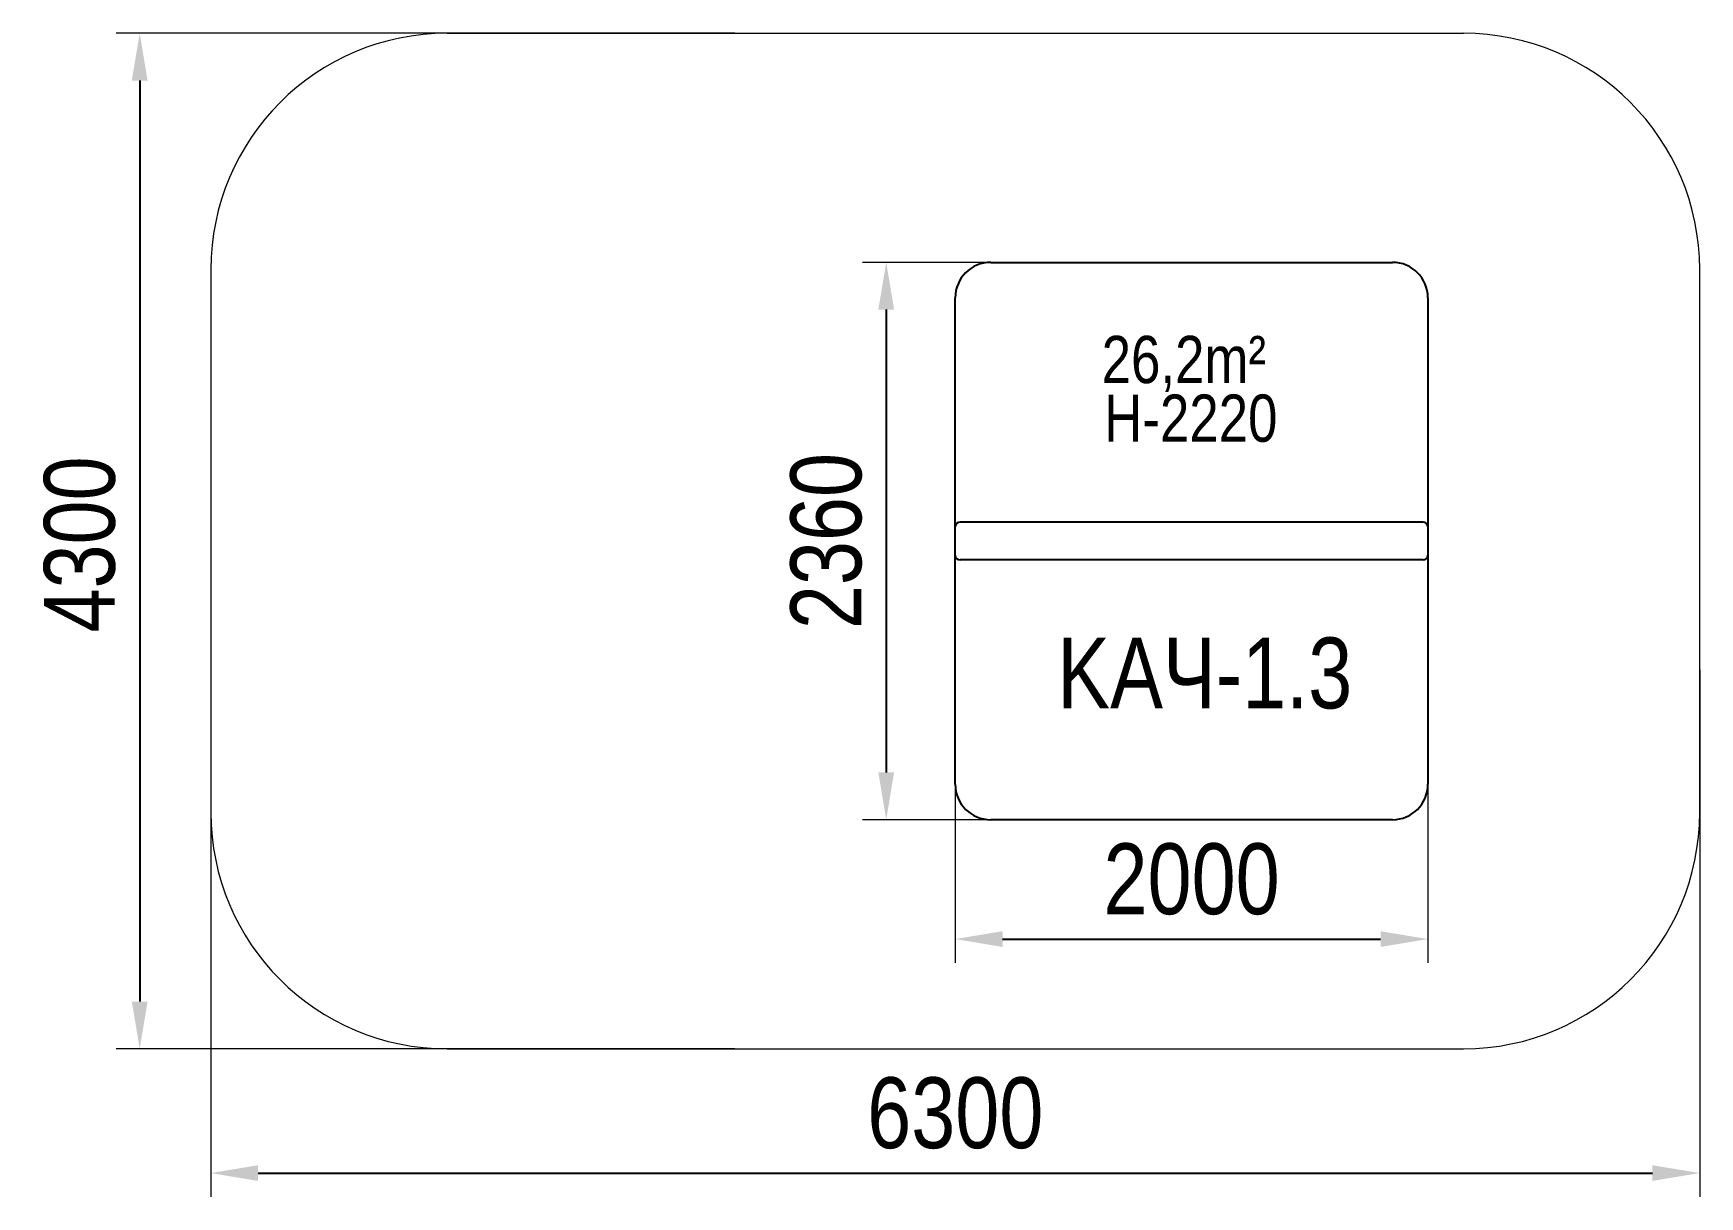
# Model space of a CAD drawing. Header units: millimetres. Extents: x -4232 to 2820, y -2172 to 2754.
import ezdxf

# ---------------------------------------------------------------- set-up
doc = ezdxf.new("R2010")
doc.units = ezdxf.units.MM
for name, color, linetype in [('DIKOM_АРТИКУЛ', 7, 'Continuous'), ('DIKOM_ЗОНА', 80, 'Continuous'), ('DIKOM_ОБЪЕКТ', 7, 'Continuous'), ('DIKOM_РАЗМЕР_ЗОНА', 7, 'Continuous'), ('DIKOM_РАЗМЕР_ОБЪЕКТА', 7, 'Continuous')]:
    doc.layers.add(name, color=color, linetype=linetype)
doc.styles.add('style1', font='arialbd.ttf', dxfattribs={"width": 0.8})
doc.dimstyles.new('1-50', dxfattribs={"dimtxt": 300, "dimasz": 200, "dimexe": 100, "dimexo": 0, "dimgap": 100, "dimtad": 1, "dimtxsty": 'style1', "dimcen": 200, "dimclrd": 7, "dimclre": 7, "dimclrt": 7, "dimadec": 1, "dimazin": 2, "dimtfac": 1, "dimtmove": 0, "dimatfit": 2, "dimfxl": 0, "dimlwd": 25, "dimlwe": 18, "dimarcsym": 0})

# ---------------------------------------------------------------- blocks, each defined once
blk = doc.blocks.new('*D10')
at = {"layer": 'Defpoints', "color": 0, "transparency": 16777216}
for p in [(187.8, 1784.5), (-622.5, -575.5), (187.8, -575.5)]:
    blk.add_point(p, dxfattribs=at)
at = {"layer": 'DIKOM_РАЗМЕР_ОБЪЕКТА', "color": 7, "lineweight": 18, "transparency": 16777216}
for p, q in [((187.8, 1784.5), (-722.5, 1784.5)), ((187.8, -575.5), (-722.5, -575.5))]:
    blk.add_line(p, q, dxfattribs=at)
at = {"layer": 'DIKOM_РАЗМЕР_ОБЪЕКТА', "color": 7, "lineweight": 25, "transparency": 16777216}
blk.add_line((-622.5, 1584.5), (-622.5, -375.5), dxfattribs=at)
at = {"layer": 'DIKOM_РАЗМЕР_ОБЪЕКТА', "color": 7, "transparency": 16777216}
for points in [[(-655.8, 1584.5), (-589.2, 1584.5), (-622.5, 1784.5)], [(-655.8, -375.5), (-589.2, -375.5), (-622.5, -575.5)]]:
    blk.add_solid(points, dxfattribs=at)
at = {"layer": 'DIKOM_РАЗМЕР_ОБЪЕКТА', "color": 7, "transparency": 16777216, "insert": (-875.8, 604.5), "char_height": 300, "attachment_point": 5, "rotation": 90, "style": 'style1'}
blk.add_mtext('{\\fArial|b0|i0|c204|p34;2360}', dxfattribs=at)
blk = doc.blocks.new('*D11')
at = {"layer": 'Defpoints', "color": 0, "transparency": 16777216}
for p in [(-330.3, 99), (1669.7, 99), (1669.7, -1080.9)]:
    blk.add_point(p, dxfattribs=at)
at = {"layer": 'DIKOM_РАЗМЕР_ОБЪЕКТА', "color": 7, "lineweight": 18, "transparency": 16777216}
for p, q in [((-330.3, 99), (-330.3, -1180.9)), ((1669.7, 99), (1669.7, -1180.9))]:
    blk.add_line(p, q, dxfattribs=at)
at = {"layer": 'DIKOM_РАЗМЕР_ОБЪЕКТА', "color": 7, "lineweight": 25, "transparency": 16777216}
blk.add_line((-130.3, -1080.9), (1469.7, -1080.9), dxfattribs=at)
at = {"layer": 'DIKOM_РАЗМЕР_ОБЪЕКТА', "color": 7, "transparency": 16777216}
for points in [[(-130.3, -1047.6), (-130.3, -1114.3), (-330.3, -1080.9)], [(1469.7, -1047.6), (1469.7, -1114.3), (1669.7, -1080.9)]]:
    blk.add_solid(points, dxfattribs=at)
at = {"layer": 'DIKOM_РАЗМЕР_ОБЪЕКТА', "color": 7, "transparency": 16777216, "insert": (669.7, -827.8), "char_height": 300, "attachment_point": 5, "style": 'style1'}
blk.add_mtext('{\\fArial|b0|i0|c204|p34;2000}', dxfattribs=at)
blk = doc.blocks.new('*D12')
at = {"layer": 'Defpoints', "color": 0, "transparency": 16777216}
for p in [(-1262.7, 2754.5), (-3781.5, -1545.5), (-1262.7, -1545.5)]:
    blk.add_point(p, dxfattribs=at)
at = {"layer": 'DIKOM_РАЗМЕР_ЗОНА', "color": 7, "lineweight": 18, "transparency": 16777216}
for p, q in [((-1262.7, 2754.5), (-3881.5, 2754.5)), ((-1262.7, -1545.5), (-3881.5, -1545.5))]:
    blk.add_line(p, q, dxfattribs=at)
at = {"layer": 'DIKOM_РАЗМЕР_ЗОНА', "color": 7, "lineweight": 25, "transparency": 16777216}
blk.add_line((-3781.5, 2554.5), (-3781.5, -1345.5), dxfattribs=at)
at = {"layer": 'DIKOM_РАЗМЕР_ЗОНА', "color": 7, "transparency": 16777216}
for points in [[(-3814.9, 2554.5), (-3748.2, 2554.5), (-3781.5, 2754.5)], [(-3814.9, -1345.5), (-3748.2, -1345.5), (-3781.5, -1545.5)]]:
    blk.add_solid(points, dxfattribs=at)
at = {"layer": 'DIKOM_РАЗМЕР_ЗОНА', "color": 7, "transparency": 16777216, "insert": (-4034.8, 590.1), "char_height": 300, "attachment_point": 5, "rotation": 90, "style": 'style1'}
blk.add_mtext('{\\fArial|b0|i0|c204|p34;4300}', dxfattribs=at)
blk = doc.blocks.new('*D13')
at = {"layer": 'Defpoints', "color": 0, "transparency": 16777216}
for p in [(-3480.3, 58.8), (2819.7, 58.8), (2819.7, -2071.8)]:
    blk.add_point(p, dxfattribs=at)
at = {"layer": 'DIKOM_РАЗМЕР_ЗОНА', "color": 7, "lineweight": 18, "transparency": 16777216}
for p, q in [((-3480.3, 58.8), (-3480.3, -2171.8)), ((2819.7, 58.8), (2819.7, -2171.8))]:
    blk.add_line(p, q, dxfattribs=at)
at = {"layer": 'DIKOM_РАЗМЕР_ЗОНА', "color": 7, "lineweight": 25, "transparency": 16777216}
blk.add_line((-3280.3, -2071.8), (2619.7, -2071.8), dxfattribs=at)
at = {"layer": 'DIKOM_РАЗМЕР_ЗОНА', "color": 7, "transparency": 16777216}
for points in [[(-3280.3, -2038.5), (-3280.3, -2105.1), (-3480.3, -2071.8)], [(2619.7, -2038.5), (2619.7, -2105.1), (2819.7, -2071.8)]]:
    blk.add_solid(points, dxfattribs=at)
at = {"layer": 'DIKOM_РАЗМЕР_ЗОНА', "color": 7, "transparency": 16777216, "insert": (-330.3, -1818.5), "char_height": 300, "attachment_point": 5, "style": 'style1'}
blk.add_mtext('{\\fArial|b0|i0|c204|p34;6300}', dxfattribs=at)
blk = doc.blocks.new('A$C38ced7ef')
for p, q in [((150, 2360), (1850, 2360)), ((0, 150), (0, 2210)), ((2000, 2210), (2000, 150)), ((0, 1120), (0, 1240)), ((1980, 1260), (20, 1260)), ((2000, 1240), (2000, 1120)), ((1980, 1100), (20, 1100)), ((1850, 0), (150, 0))]:
    blk.add_line(p, q)
for centre, radius, start, end in [((150, 2210), 150, 90, 180), ((1850, 2210), 150, 0, 90), ((20, 1240), 20, 90, 180), ((1980, 1240), 20, 0, 90), ((20, 1120), 20, 180, 270), ((1980, 1120), 20, 270, 0), ((150, 150), 150, 180, 270), ((1850, 150), 150, 270, 0)]:
    blk.add_arc(centre, radius, start, end)

msp = doc.modelspace()

# ---------------------------------------------------------------- linework, layer by layer
at = {"layer": 'DIKOM_ЗОНА', "color": 3, "lineweight": 15}
for p, q in [((-2480.324, 2754.5), (1819.676, 2754.5)), ((-3480.324, 1754.5), (-3480.324, -545.5)), ((2819.676, -545.5), (2819.676, 1754.5)), ((-2480.324, -1545.5), (1819.676, -1545.5))]:
    msp.add_line(p, q, dxfattribs=at)
for centre, start, end in [((-2480.324, 1754.5), 90, 180), ((1819.676, 1754.5), 0, 90), ((-2480.324, -545.5), 180, 270), ((1819.676, -545.5), 270, 0)]:
    msp.add_arc(centre, 1000, start, end, dxfattribs=at)

# ---------------------------------------------------------------- block references
at = {"layer": 'DIKOM_ОБЪЕКТ'}
msp.add_blockref('A$C38ced7ef', (-330.324, -575.5), dxfattribs=at)

# ---------------------------------------------------------------- texts
at = {"layer": 'DIKOM_АРТИКУЛ', "insert": (101.342, 195.965), "char_height": 300, "width": 834.48827, "attachment_point": 1, "style": 'style1'}
msp.add_mtext('{\\fArial|b0|i0|c204|p34;KAЧ-1.3}', dxfattribs=at)
at = {"layer": 'DIKOM_РАЗМЕР_ОБЪЕКТА', "char_height": 200, "width": 486.32454, "attachment_point": 1, "style": 'style1'}
for s, insert in [('{\\fArial|b0|i0|c204|p34;26,2m²}', (289.105, 1473.331)), ('{\\fArial|b0|i0|c204|p34;H-2220}', (300.037, 1224.961))]:
    msp.add_mtext(s, dxfattribs=dict(at, insert=insert))

# ---------------------------------------------------------------- dimensions: what is measured, and where the dimension line sits
at = {"layer": 'DIKOM_РАЗМЕР_ЗОНА'}
dim = msp.add_linear_dim(base=(-3781.52, -1545.5), p1=(-1262.747, 2754.5), p2=(-1262.747, -1545.5), angle=270, text='{\\fArial|b0|i0|c204|p34;<>}', dimstyle='1-50', dxfattribs=at)
dim.commit()
dim.dimension.update_dxf_attribs({"geometry": '*D12', "text_midpoint": (-3781.52, 590.094), "dimtype": 160})
dim = msp.add_linear_dim(base=(2819.676, -2071.799), p1=(-3480.324, 58.761), p2=(2819.676, 58.761), text='{\\fArial|b0|i0|c204|p34;<>}', dimstyle='1-50', dxfattribs=at)
dim.commit()
dim.dimension.update_dxf_attribs({"geometry": '*D13', "text_midpoint": (-330.324, -2071.799), "dimtype": 160})
at = {"layer": 'DIKOM_РАЗМЕР_ОБЪЕКТА'}
dim = msp.add_linear_dim(base=(-622.506, -575.5), p1=(187.792, 1784.5), p2=(187.792, -575.5), angle=270, text='{\\fArial|b0|i0|c204|p34;<>}', dimstyle='1-50', dxfattribs=at)
dim.commit()
dim.dimension.update_dxf_attribs({"geometry": '*D10', "text_midpoint": (-622.506, 604.5), "dimtype": 160})
dim = msp.add_linear_dim(base=(1669.676, -1080.937), p1=(-330.324, 99.042), p2=(1669.676, 99.042), text='{\\fArial|b0|i0|c204|p34;<>}', dimstyle='1-50', dxfattribs=at)
dim.commit()
dim.dimension.update_dxf_attribs({"geometry": '*D11', "text_midpoint": (669.676, -1080.937), "dimtype": 160})

doc.saveas('drawing.dxf')
